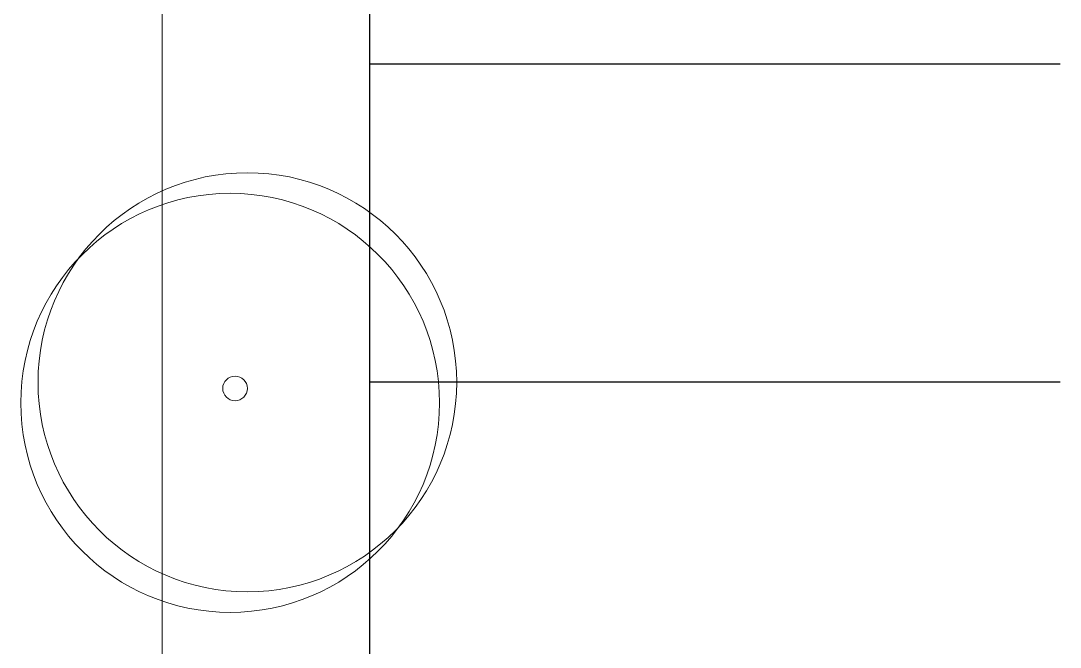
# Model space of a CAD drawing. Header units: metres. Extents: x 0 to 570, y -16 to 122.
# Drawn here: x 407.59 to 415.11, y 64.73 to 69.26 of the extents above; entities that cross this region are included whole.
import ezdxf

# ---------------------------------------------------------------- set-up
doc = ezdxf.new("R2010")
doc.units = ezdxf.units.M
doc.layers.add('ARQ- ARBOLES', color=85, linetype='Continuous', lineweight=13)
doc.layers.add('ARQ-ZONAS VERDES', color=82, linetype='Continuous', lineweight=13)
doc.layers.add('ARQ-SUELO', color=252, linetype='Continuous')

# ---------------------------------------------------------------- blocks, each defined once
blk = doc.blocks.new('ARBOL')
at = {"layer": 'ARQ- ARBOLES'}
for centre, radius in [((128.7315, 225.1114), 1.5154), ((128.8565, 224.9627), 1.5154), ((128.8208, 225.0668), 0.0892)]:
    blk.add_circle(centre, radius, dxfattribs=at)

msp = doc.modelspace()

# ---------------------------------------------------------------- linework, layer by layer
at = {"layer": 'ARQ-SUELO'}
for points in [[(410.1112, 101.1499), (410.1112, 52.8499)], [(410.1112, 68.9499), (415.1112, 68.9499)], [(410.1112, 66.6499), (415.1112, 66.6499)]]:
    msp.add_lwpolyline(points, dxfattribs=at)
at = {"layer": 'ARQ-ZONAS VERDES'}
msp.add_lwpolyline([(410.1112, 76.7499), (408.6112, 76.7499), (408.6112, 52.8499), (410.1112, 52.8499), (410.1112, 73.5499)], dxfattribs=at)

# ---------------------------------------------------------------- block references
at = {"layer": 'ARQ-ZONAS VERDES', "xscale": -1}
msp.add_blockref('ARBOL', (537.959, -158.4636), dxfattribs=at)

doc.saveas('drawing.dxf')
